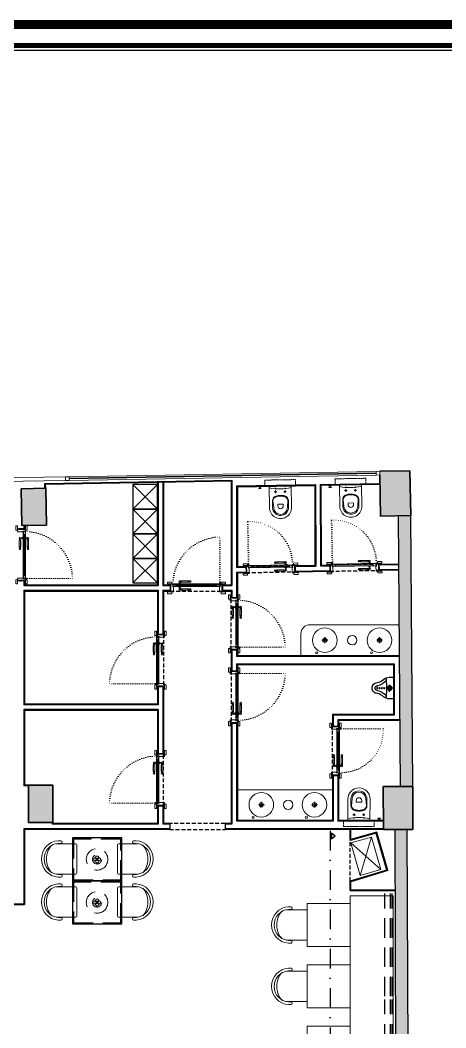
# Model space of a CAD drawing. Header units: millimetres. Extents: x 4 to 839, y -528 to 593.
# Drawn here: x 415.7 to 554.2, y 264.8 to 592.7 of the extents above; entities that cross this region are included whole.
import ezdxf

# ---------------------------------------------------------------- set-up
doc = ezdxf.new("R2010")
doc.units = ezdxf.units.MM
for name, pattern in [('ACAD_ISO07W100', [3, 0, -3]), ('DASHDOT', [25.4, 12.7, -6.35, 0, -6.35]), ('HIDDEN', [9.525, 6.35, -3.175]), ('XREF-3-12.KATLAR_REV2$0$HIDDEN', [0.375, 0.25, -0.125])]:
    doc.linetypes.add(name, pattern=pattern)
for name, color, linetype, lineweight in [('alcıpan', 14, 'Continuous', 25), ('antet', 7, 'Continuous', 20), ('b_vitrifiye', 51, 'Continuous', 20), ('cam', 146, 'Continuous', 20), ('duvar', 3, 'Continuous', 30), ('kapı', 25, 'Continuous', 20), ('kesitçizgi', 7, 'DASHDOT', 30), ('klima', 12, 'Continuous', 20), ('kolon', 5, 'Continuous', 35), ('kompozit', 16, 'Continuous', 20), ('t_görünüş', 45, 'Continuous', 25), ('t_ince', 87, 'Continuous', 18), ('t_tarama', 252, 'Continuous', 13), ('t_tefris', 44, 'Continuous', 25), ('t_tefriş', 31, 'Continuous', 20), ('tarama', 252, 'Continuous', 18), ('tefriş', 34, 'Continuous', 20)]:
    doc.layers.add(name, color=color, linetype=linetype, lineweight=lineweight)
doc.layers.add('t_gorunus', color=36, linetype='Continuous')
doc.linetypes.add('BATTING', pattern='A,0.0001,-0.1,[134,ltypeshp.shx,S=0.1,R=0,X=-0.1,Y=0],-0.2,[134,ltypeshp.shx,S=0.1,R=180,X=0.1,Y=0],-0.1', length=0.4001)

# ---------------------------------------------------------------- blocks, each defined once
blk = doc.blocks.new('*E119')
at = {"layer": 'tarama'}
h = blk.add_hatch(dxfattribs=at)
h.set_pattern_fill('JIS_STN_2.5', color=256, scale=5, angle=90)
h.set_pattern_definition([(135, (1508.865, -4939.552), (-8.838835, -8.838835), []), (135, (1508.865, -4930.727), (-8.838835, -8.838835), [6, -2.5])])
h.paths.add_polyline_path([(47, -5.8), (46.9, 0.2), (0, 0), (0.3, -68.3), (6.3, -68.3), (47.3, -68.2)])
h.paths.add_polyline_path([(52.8, -595.3), (11.8, -595.3), (11.8, -654.3), (52.8, -654.3)])
h.paths.add_polyline_path([(49.8, -1179.2), (0.3, -1179.4), (0.6, -1245.4), (50.1, -1245.2)])
h.paths.add_polyline_path([(766, -1225.4), (765.8, -1165.4), (724.8, -1165.5), (725, -1225.5)])
h.paths.add_polyline_path([(770.8, -595.3), (730.8, -595.3), (730.8, -654.3), (770.8, -654.3)])
h.paths.add_polyline_path([(765.7, -4.7), (725.7, -5.4), (726.8, -65.4), (766.7, -64.7)])
h.paths.add_polyline_path([(1288.7, -1.5), (1248.7, -2.2), (1249.8, -61.2), (1289.8, -60.5)])
h.paths.add_polyline_path([(1257.8, -603.8), (1257.8, -663.8), (1297.8, -663.8), (1297.8, -603.8)])
h.paths.add_polyline_path([(1297.8, -1164.8), (1257.8, -1165), (1258, -1225), (1298, -1224.8)])
h.paths.add_polyline_path([(1788, -1223.9), (1829.5, -1223.7), (1829.3, -1163.7), (1787.8, -1163.9)])
h.paths.add_polyline_path([(1820.3, -469.8), (1780.3, -469.8), (1780.3, -530.8), (1820.3, -530.8)])
h.paths.add_polyline_path([(1769.6, -47.5), (1809.6, -46.8), (1808.5, 13.2), (1768.5, 12.4)])
h.paths.add_polyline_path([(2353.4, -32.3), (2402.4, -31.4), (2401.1, 41.6), (2352.1, 40.7), (2352.2, 34.7)])
h.paths.add_polyline_path([(2405.6, -472), (2357.6, -472.2), (2357.8, -542.2), (2405.8, -542)])
h.paths.add_polyline_path([(2405.8, -1162), (2360.3, -1162.2), (2360.5, -1226.7), (2360.6, -1232.7), (2405.8, -1232.5)])
h = blk.add_hatch(color=256, dxfattribs=at)
h.dxf.hatch_style = 1
h.paths.add_polyline_path([(2396.8, -542), (2376.8, -542.1), (2379.3, -1162.1), (2399.3, -1162)])
h.paths.add_polyline_path([(2402.4, -31.4), (2382.4, -31.8), (2385.6, -472.1), (2405.6, -472)])
at = {"layer": 'alcıpan'}
for p, q in [((1807.2, 21.1), (2111.5, 26.5)), ((1807.3, 13.1), (1807.2, 21.1)), ((1808.4, 20), (2110.3, 25.3)), ((1808.5, 13.2), (1808.4, 19.9)), ((1990.3, 23.1), (1990.3, -144.1)), ((1991.5, 23.2), (1991.5, -145.3)), ((1999.1, 23.3), (1999.1, -145.3)), ((2000.3, 23.3), (2000.3, -144.1)), ((2110.3, 25.3), (2110.3, -144.1)), ((2111.5, 26.5), (2111.5, -145.3)), ((2119.1, 16.8), (2247.4, 19.1)), ((2119.1, 16.8), (2119.1, -115.6)), ((2120.3, 15.6), (2246.2, 17.8)), ((2246.2, 17.9), (2246.6, -112.2)), ((2247.4, 19.1), (2247.8, -113.4)), ((2255, 19.2), (2352.5, 20.9)), ((2255, 19.2), (2255.4, -113.2)), ((2256.2, 18), (2352.5, 19.7)), ((2256.2, 18), (2256.6, -112)), ((2120.3, 15.6), (2120.3, -114.4)), ((1772.9, -47.5), (1772.9, -52.9)), ((1774.1, -47.5), (1774.1, -52.9)), ((1774.1, -52.9), (1764.1, -52.9)), ((2120.3, -114.4), (2134.3, -114.1)), ((2134.3, -114.1), (2134.5, -124.1)), ((2214.3, -112.7), (2246.6, -112.2)), ((2214.3, -112.7), (2214.5, -122.7)), ((2214.3, -113.9), (2247.8, -113.4)), ((2255.4, -113.2), (2270.7, -113)), ((2256.6, -112), (2270.6, -111.8)), ((2270.6, -111.8), (2270.8, -121.8)), ((2350.6, -110.4), (2383, -109.8)), ((2350.6, -110.4), (2350.8, -120.3)), ((2350.6, -111.6), (2383, -111)), ((2119.1, -115.6), (2134.3, -115.3)), ((2119.1, -123.2), (2134.5, -122.9)), ((2119.1, -123.2), (2119.1, -164.8)), ((2120.3, -124.4), (2134.5, -124.1)), ((2120.3, -124.4), (2120.3, -164.8)), ((2214.4, -121.5), (2270.8, -120.6)), ((2214.5, -122.7), (2270.8, -121.8)), ((2350.8, -119.1), (2383, -118.6)), ((2350.8, -120.3), (2383, -119.8)), ((1774.1, -136.9), (1764.1, -136.9)), ((1772.9, -136.9), (1772.9, -145.3)), ((1772.9, -145.3), (1991.5, -145.3)), ((1774.1, -136.9), (1774.1, -144.1)), ((1774.1, -144.1), (1990.3, -144.1)), ((1999.1, -145.3), (2011.2, -145.3)), ((2000.3, -144.1), (2011.2, -144.1)), ((2011.2, -144.1), (2011.2, -154.1)), ((2096.2, -144.1), (2110.3, -144.1)), ((2096.2, -144.1), (2096.2, -154.1)), ((2096.2, -145.3), (2111.5, -145.3)), ((1772.9, -152.9), (1991.5, -152.9)), ((1772.9, -152.9), (1772.9, -339.4)), ((1774.1, -154.1), (1990.3, -154.1)), ((1774.1, -154.1), (1774.1, -338.2)), ((1990.3, -154.1), (1990.3, -224.2)), ((1991.5, -152.9), (1991.5, -224.2)), ((1999.1, -152.9), (2011.2, -152.9)), ((1999.1, -152.9), (1999.1, -224.2)), ((2000.3, -154.1), (2011.2, -154.1)), ((2000.3, -154.1), (2000.3, -224.2)), ((2096.2, -152.9), (2111.5, -152.9)), ((2096.2, -154.1), (2110.3, -154.1)), ((2110.3, -154.1), (2110.3, -164.8)), ((2111.5, -152.9), (2111.5, -164.8)), ((2110.3, -164.8), (2120.3, -164.8)), ((1990.3, -224.2), (2000.3, -224.2)), ((2110.3, -249.8), (2110.3, -283.8)), ((2110.3, -249.8), (2120.3, -249.8)), ((2111.5, -249.8), (2111.5, -283.8)), ((2119.1, -249.8), (2119.1, -260)), ((2119.1, -260), (2384, -260)), ((2120.3, -249.8), (2120.3, -258.8)), ((2120.3, -258.8), (2384, -258.8)), ((2119.1, -272.6), (2375.3, -272.6)), ((2119.1, -272.6), (2119.1, -283.8)), ((2120.3, -273.8), (2120.3, -283.8)), ((2120.3, -273.8), (2374.1, -273.8)), ((2374.1, -273.8), (2374.1, -354.9)), ((2375.3, -272.6), (2375.3, -356.1)), ((2110.3, -283.8), (2120.3, -283.8)), ((1990.3, -309.2), (1990.3, -338.2)), ((1990.3, -309.2), (2000.3, -309.2)), ((1991.5, -309.2), (1991.5, -339.4)), ((1999.1, -309.2), (1999.1, -418.2)), ((2000.3, -309.2), (2000.3, -418.2)), ((1991.5, -339.4), (1772.9, -339.4)), ((1990.3, -338.2), (1774.1, -338.2)), ((1991.5, -347), (1772.9, -347)), ((1772.9, -347), (1772.9, -471)), ((1990.3, -348.2), (1774.1, -348.2)), ((1774.1, -348.2), (1774.1, -469.8)), ((1990.3, -348.2), (1990.3, -418.2)), ((1991.5, -347), (1991.5, -418.2)), ((2274.9, -354.9), (2274.9, -373.9)), ((2374.1, -354.9), (2274.9, -354.9)), ((2375.3, -356.1), (2276.1, -356.1)), ((2276.1, -356.1), (2276.1, -373.9)), ((2110.3, -368.8), (2110.3, -532.2)), ((2110.3, -368.8), (2120.3, -368.8)), ((2111.5, -368.8), (2111.5, -533.4)), ((2119.1, -368.8), (2119.1, -528.4)), ((2120.3, -368.8), (2120.3, -527.2)), ((2274.9, -373.9), (2284.9, -373.9)), ((2283.7, -363.7), (2283.7, -373.9)), ((2384.8, -363.7), (2283.7, -363.7)), ((2284.9, -364.9), (2284.9, -373.9)), ((2384.8, -364.9), (2284.9, -364.9)), ((1990.3, -418.2), (2000.3, -418.2)), ((2274.9, -453.9), (2274.9, -527.2)), ((2274.9, -453.9), (2284.9, -453.9)), ((2276.1, -453.9), (2276.1, -528.4)), ((2283.7, -453.9), (2283.7, -528.4)), ((2284.9, -453.9), (2284.9, -527.2)), ((1780.3, -471), (1772.9, -471)), ((1780.3, -469.8), (1774.1, -469.8)), ((1990.3, -503.2), (1990.3, -532.2)), ((1990.3, -503.2), (2000.3, -503.2)), ((1991.5, -503.2), (1991.5, -533.4)), ((1999.1, -503.2), (1999.1, -533.4)), ((2000.3, -503.2), (2000.3, -532.2)), ((1819.1, -530.8), (1819.1, -533.4)), ((1991.5, -533.4), (1819.1, -533.4)), ((1820.3, -530.8), (1820.3, -532.2)), ((1990.3, -532.2), (1820.3, -532.2)), ((2010.3, -533.4), (1999.1, -533.4)), ((2010.3, -532.2), (2000.3, -532.2)), ((2010.3, -532.2), (2010.3, -542.2)), ((2110.3, -532.2), (2100.3, -532.2)), ((2100.3, -532.2), (2100.3, -542.2)), ((2111.5, -533.4), (2100.3, -533.4)), ((2276.1, -528.4), (2119.1, -528.4)), ((2274.9, -527.2), (2120.3, -527.2)), ((2357.8, -528.4), (2283.7, -528.4)), ((2357.8, -527.2), (2284.9, -527.2)), ((1772.9, -541), (1772.9, -662.6)), ((2010.3, -541), (1772.9, -541)), ((2010.3, -542.2), (1774.1, -542.2)), ((1774.1, -542.2), (1774.1, -663.8)), ((2357.8, -541), (2100.3, -541)), ((2357.8, -542.2), (2100.3, -542.2)), ((2303.8, -559.9), (2303.8, -542.2)), ((2346.4, -547.8), (2303.8, -559.9)), ((2305, -558.3), (2305, -542.2)), ((2347.3, -546.3), (2305, -558.3)), ((2363.6, -608.1), (2346.4, -547.8)), ((2365.1, -608.9), (2347.3, -546.3)), ((2363.6, -608.1), (2303.8, -626.1)), ((2365.1, -608.9), (2305, -627)), ((2303.8, -641.1), (2303.8, -626.1)), ((2305, -639.9), (2305, -627)), ((2303.8, -641.1), (2377.2, -641.1)), ((2305, -639.9), (2377.2, -639.9)), ((1297.8, -662.6), (1772.9, -662.6)), ((1297.8, -663.8), (1774.1, -663.8))]:
    blk.add_line(p, q, dxfattribs=at)
at = {"layer": 'alcıpan', "color": 7, "linetype": 'HIDDEN'}
for p, q in [((2214.3, -112.7), (2134.3, -114.1)), ((2350.6, -110.4), (2270.6, -111.8)), ((2134.5, -124.1), (2214.5, -122.7)), ((2270.8, -121.8), (2350.8, -120.3)), ((2096.2, -144.1), (2011.2, -144.1)), ((2011.2, -154.1), (2096.2, -154.1)), ((2110.3, -249.8), (2110.3, -164.8)), ((2120.3, -164.8), (2120.3, -249.8)), ((1990.3, -224.2), (1990.3, -309.2)), ((2000.3, -224.2), (2000.3, -309.2)), ((2110.3, -283.8), (2110.3, -368.8)), ((2120.3, -368.8), (2120.3, -283.8)), ((2274.9, -453.9), (2274.9, -373.9)), ((2284.9, -373.9), (2284.9, -453.9)), ((1990.3, -418.2), (1990.3, -503.2)), ((2000.3, -503.2), (2000.3, -418.2)), ((2100.3, -532.2), (2010.3, -532.2)), ((2010.3, -542.2), (2100.3, -542.2))]:
    blk.add_line(p, q, dxfattribs=at)
at = {"layer": 'alcıpan', "color": 251, "linetype": 'HIDDEN'}
blk.add_line((2303.8, -626.1), (2303.8, -559.9), dxfattribs=at)
at = {"layer": 'cam'}
for p, q in [((1846.7, 31.8), (2346.1, 40.6)), ((1846.8, 29.3), (2346.2, 38.1)), ((1846.8, 28.3), (2346.2, 37.1)), ((1846.8, 25.8), (2346.2, 34.6)), ((2346.1, 40.6), (2352.1, 40.7)), ((2346.2, 34.6), (2346.1, 40.6)), ((2352.2, 34.7), (2346.2, 34.6)), ((2352.1, 40.7), (2352.2, 34.7)), ((1840.7, 31.7), (1846.7, 31.8)), ((1840.8, 25.7), (1840.7, 31.7)), ((1846.8, 25.8), (1840.8, 25.7)), ((1846.7, 31.8), (1846.8, 25.8))]:
    blk.add_line(p, q, dxfattribs=at)
at = {"layer": 'duvar'}
for p, q in [((2385.6, -472.1), (2382.4, -31.8)), ((2405.6, -471.9), (2402.4, -31.6)), ((2379.3, -1162.1), (2376.8, -542.1)), ((2399.3, -1162), (2396.8, -542))]:
    blk.add_line(p, q, dxfattribs=at)
at = {"layer": 'kolon'}
for p, q in [((2352.1, 40.7), (2401.1, 41.6)), ((2353.4, -32.3), (2352.2, 34.7)), ((2402.4, -31.4), (2401.1, 41.6)), ((1808.5, 13.2), (1768.5, 12.4)), ((1769.6, -47.5), (1768.5, 12.4)), ((1809.6, -46.8), (1808.5, 13.2)), ((2353.4, -32.3), (2402.4, -31.4)), ((1809.6, -46.8), (1769.6, -47.5)), ((1780.3, -469.8), (1820.3, -469.8)), ((1780.3, -530.8), (1780.3, -469.8)), ((1820.3, -530.8), (1820.3, -469.8)), ((2357.6, -472.2), (2405.6, -472)), ((2357.8, -542.2), (2357.6, -472.2)), ((2405.8, -542), (2405.6, -472)), ((1780.3, -530.8), (1820.3, -530.8)), ((2357.8, -542.2), (2405.8, -542))]:
    blk.add_line(p, q, dxfattribs=at)
at = {"layer": 'kompozit'}
for p, q in [((1840.7, 31.7), (1737.2, 29.9)), ((1840.8, 25.7), (1737.3, 23.9))]:
    blk.add_line(p, q, dxfattribs=at)
blk = doc.blocks.new('kapı 85')
for p, q in [((13.5, -3.3), (13.5, -79.7)), ((13.5, -3.3), (17.5, -3.3)), ((14.1, -3.3), (14.1, -79.7)), ((14.1, -8.3), (16.9, -8.3)), ((14.3, -2.6), (14.3, -3)), ((14.3, -2.6), (18.5, -2.6)), ((14.3, -3), (18.3, -3)), ((14.3, -3.3), (18.3, -3.3)), ((14.3, -3.7), (14.3, -3.3)), ((14.3, -3.7), (18.5, -3.7)), ((16.9, -3.3), (16.9, -79.7)), ((17.5, -3.3), (17.5, -79.7)), ((7.3, -65.6), (7.3, -54.5)), ((7.5, -54.5), (7.3, -54.5)), ((7.5, -54.5), (7.5, -53.9)), ((7.6, -53.9), (7.5, -53.9)), ((7.5, -65.6), (7.5, -54.5)), ((9.5, -54.5), (7.5, -54.5)), ((9.5, -54.8), (7.5, -54.8)), ((9.5, -65.4), (7.5, -65.4)), ((7.6, -53.9), (7.6, -53.3)), ((9.4, -53.3), (7.6, -53.3)), ((9.4, -53.9), (7.6, -53.9)), ((7.9, -53.3), (7.9, -52.5)), ((9.1, -53.3), (9.1, -52.5)), ((9.4, -53.9), (9.4, -53.3)), ((9.4, -53.9), (9.5, -53.9)), ((9.5, -54.5), (9.5, -53.9)), ((9.5, -65.6), (9.5, -54.5)), ((9.5, -54.5), (9.7, -54.5)), ((9.7, -65.6), (9.7, -54.5)), ((9.7, -65.6), (9.7, -54.5)), ((20.3, -65.6), (20.3, -54.5)), ((20.3, -65.6), (20.3, -54.5)), ((20.5, -54.5), (20.3, -54.5)), ((20.5, -54.5), (20.5, -53.9)), ((20.6, -53.9), (20.5, -53.9)), ((20.5, -65.6), (20.5, -54.5)), ((20.5, -54.5), (22.5, -54.5)), ((20.5, -54.8), (22.5, -54.8)), ((20.5, -65.4), (22.5, -65.4)), ((20.6, -53.9), (20.6, -53.3)), ((20.6, -53.3), (22.4, -53.3)), ((20.6, -53.9), (22.4, -53.9)), ((20.9, -53.3), (20.9, -52.5)), ((22.1, -53.3), (22.1, -52.5)), ((22.4, -53.9), (22.4, -53.3)), ((22.4, -53.9), (22.5, -53.9)), ((22.5, -54.5), (22.5, -53.9)), ((22.5, -65.6), (22.5, -54.5)), ((22.5, -54.5), (22.7, -54.5)), ((22.7, -65.6), (22.7, -54.5)), ((7.5, -65.6), (7.3, -65.6)), ((9.5, -65.6), (7.5, -65.6)), ((7.5, -65.6), (7.5, -66.2)), ((7.6, -66.2), (7.5, -66.2)), ((9.4, -66.2), (7.6, -66.2)), ((7.6, -66.2), (7.6, -66.8)), ((9.4, -66.8), (7.6, -66.8)), ((7.9, -66.8), (7.9, -67.6)), ((9.1, -66.8), (9.1, -67.6)), ((9.4, -66.2), (9.5, -66.2)), ((9.4, -66.2), (9.4, -66.8)), ((9.5, -65.6), (9.7, -65.6)), ((9.5, -65.6), (9.5, -66.2)), ((9.6, -68.1), (13, -68.1)), ((9.6, -69.3), (13, -69.3)), ((13, -70.9), (13, -66.5)), ((13, -66.5), (13.5, -66.5)), ((13.5, -79.7), (17.5, -79.7)), ((14.1, -74.7), (16.9, -74.7)), ((18, -66.5), (17.5, -66.5)), ((18, -70.9), (18, -66.5)), ((20.4, -68.1), (18, -68.1)), ((20.4, -69.3), (18, -69.3)), ((20.5, -65.6), (20.3, -65.6)), ((20.5, -65.6), (22.5, -65.6)), ((20.5, -65.6), (20.5, -66.2)), ((20.6, -66.2), (20.5, -66.2)), ((20.6, -66.2), (22.4, -66.2)), ((20.6, -66.2), (20.6, -66.8)), ((20.6, -66.8), (22.4, -66.8)), ((20.9, -66.8), (20.9, -67.6)), ((22.1, -66.8), (22.1, -67.6)), ((22.4, -66.2), (22.5, -66.2)), ((22.4, -66.2), (22.4, -66.8)), ((22.5, -65.6), (22.7, -65.6)), ((22.5, -65.6), (22.5, -66.2))]:
    blk.add_line(p, q)
at = {"linetype": 'BATTING', "ltscale": 0.13}
blk.add_line((15.5, -74.7), (15.5, -8.3), dxfattribs=at)
at = {"linetype": 'ACAD_ISO07W100'}
blk.add_line((17.5, -3.3), (93.9, -3.2), dxfattribs=at)
for points in [[(2.5, -1.3), (2.5, -1.3), (1.7, -1.3), (1.7, 5.7), (4.5, 5.7), (4.5, -1.3), (2.5, -1.3)], [(17.5, 5.7), (17.5, -1.3), (20.3, -1.3), (20.3, 5.7)], [(2.5, -81.7), (2.5, -81.7), (1.7, -81.7), (1.7, -88.7), (4.5, -88.7), (4.5, -81.7), (2.5, -81.7)], [(13, -70.9), (13.5, -70.9), (13.5, -66.5), (13, -66.5)], [(18, -70.9), (17.5, -70.9), (17.5, -66.5), (18, -66.5)], [(17.5, -88.7), (17.5, -81.7), (20.3, -81.7), (20.3, -88.7)]]:
    blk.add_lwpolyline(points, close=True)
for points in [[(4.5, 0), (4.5, -4), (13, -4), (13, -3), (17.5, -3), (17.5, 0), (4.5, 0)], [(4.5, -83), (4.5, -79), (13, -79), (13, -80), (17.5, -80), (17.5, -83), (4.5, -83)]]:
    blk.add_lwpolyline(points)
blk.add_circle((19.1, -3.1), 0.8)
blk.add_arc((16.3, -2.1), 77.6, 270.854, 359.146, dxfattribs=at)
at = {"extrusion": (0, 0, -1)}
for centre in [(8.5, -51.5), (8.5, -68.7)]:
    blk.add_ellipse(centre, major_axis=(-1.23, 0), ratio=0.999304, start_param=4.712389, end_param=10.995574, dxfattribs=at)
for centre in [(21.5, -51.5), (21.5, -68.7)]:
    blk.add_ellipse(centre, major_axis=(1.23, 0), ratio=0.999304, start_param=4.712389, end_param=10.995574)
for points in [[(5, 1.4, -0.4), (5.5, 0.7, -0.4), (5.4, 0.7, -0.4), (5.5, -0.2, -0.4), (10.2, 1.8, -0.4), (13.8, 0, -0.4), (16, 0.6, -0.4), (16.6, 0.7, -0.4)], [(4.6, -83.7, -0.4), (4.8, -83.5, -0.4), (4.8, -83.1, -0.4), (6.2, -84.2, -0.4), (10.2, -82.2, -0.4), (13.8, -84, -0.4), (16, -83.4, -0.4), (16.6, -83.3, -0.4)]]:
    blk.add_open_spline(points, degree=3, knots=[0, 0, 0, 0, 1.74569, 4.067057, 5.855246, 11.085803, 12.762374, 12.762374, 12.762374, 12.762374])
blk = doc.blocks.new('XREF-3-12.KATLAR_REV2$0$klozet-01')
at = {"linetype": 'XREF-3-12.KATLAR_REV2$0$HIDDEN', "ltscale": 5}
for p, q in [((-25, 10), (-25, 0)), ((25, 10), (-25, 10)), ((-25, 10), (25, 10)), ((25, 0), (25, 10))]:
    blk.add_line(p, q, dxfattribs=at)
for p, q in [((-9.7, -9.3), (-5.7, -9.3)), ((-7.7, -2.9), (-7.7, -5.2)), ((-7.7, -7.3), (-7.7, -11.3)), ((5.8, -9.3), (9.8, -9.3)), ((7.8, -2.9), (7.8, -5.2)), ((7.8, -7.3), (7.8, -11.3)), ((-13, -24), (-13, -35)), ((-12.2, -23.9), (-11.2, -35)), ((4.5, -29.7), (-4.5, -29.7)), ((-4.5, -32.4), (-4.5, -29.7)), ((4.5, -32.4), (4.5, -29.7)), ((12.2, -23.9), (11.2, -35)), ((13, -23.9), (13, -35))]:
    blk.add_line(p, q)
at = {"lineweight": 0}
blk.add_lwpolyline([(18, -35), (18, 0), (-18, 0), (-18, -35, 1)], format="xyb", close=True, dxfattribs=at)
for points in [[(-31, -1), (-35, -1), (-35, 0), (-31, 0)], [(-35, -3.8), (-35, -3.3), (-31, -3.3), (-31, -3.8)], [(-32.5, -3.3), (-33.5, -3.3), (-33.5, -1), (-32.5, -1)]]:
    blk.add_lwpolyline(points, close=True)
for centre in [(-7.7, -9.3), (7.8, -9.3)]:
    blk.add_circle(centre, 1)
for centre, radius, start, end in [((0, 79.3), 84, 257.6459, 282.3931), ((-17.2, -3.2), 0.8, 150.0195, 180.0195), ((-5, -24), 8, 107.1241, 180.0195), ((0, -40.2), 25, 90.0195, 107.1241), ((0, -40.2), 25, 72.9149, 90.0195), ((5, -24), 8, 0.0195, 72.9149), ((17.2, -3.2), 0.8, 0.0195, 30.0195), ((-5.4, -24.1), 6.8, 103.8262, 178.8605), ((0, -40.2), 23.8, 90.0195, 107.1241), ((0, -32.4), 4.5, 180.0195, 270.0195), ((0, -40.2), 23.8, 72.9149, 90.0195), ((0, -32.4), 4.5, 270.0195, 0.0195), ((5.4, -24.1), 6.8, 1.1785, 76.2128), ((0, -35), 13, 180.0195, 270.0195), ((0, -35), 11.2, 180.0195, 270.0195), ((0, -35), 11.2, 270.0195, 0.0195), ((0, -35), 13, 270.0195, 0.0195)]:
    blk.add_arc(centre, radius, start, end)
blk = doc.blocks.new('pis')
at = {"layer": 't_gorunus'}
for p, q in [((-5604.8, -3503.1), (-5592.4, -3503.1)), ((-5598.7, -3509), (-5598.7, -3497.7))]:
    blk.add_line(p, q, dxfattribs=at)
blk.add_lwpolyline([(-5604.8, -3519.3, 0.414214), (-5603.6, -3520.6), (-5598.2, -3520.6, 0.176543), (-5588.7, -3517.1, -0.10376), (-5578.8, -3511.8, 0.414214), (-5570.1, -3503.1, 0.414214), (-5578.8, -3494.3, -0.10376), (-5588.7, -3489, 0.176543), (-5598.2, -3485.6), (-5603.6, -3485.6, 0.414214), (-5604.8, -3486.8)], format="xyb", close=True, dxfattribs=at)
for centre, radius in [((-5598.7, -3503.1), 3.68), ((-5598.7, -3503.1), 2.46), ((-5589.8, -3503.1), 0.921), ((-5586.1, -3503.1), 0.921), ((-5582.4, -3503.1), 0.921), ((-5578.7, -3503.1), 0.921)]:
    blk.add_circle(centre, radius, dxfattribs=at)
for centre, radius, start, end in [((-5482.9, -3499.5), 110.6, 175.4487, 178.1115), ((-5548.9, -3494.2, 0), 44.4, 172.2146, 175.4487), ((-5591.4, -3489.1, 0), 1.68, 70.4105, 147.987), ((-5373.7, -3503.1), 219.8, 178.1115, 180), ((-5373.7, -3503.1, 0), 219.8, 180, 181.8885), ((-5570.9, -3468), 32.3, 227.8807, 255.8006), ((-5570.9, -3538.2), 32.3, 104.1994, 132.1193), ((-5578.8, -3503.1), 3.83, 0, 90), ((-5578.8, -3503.1), 3.83, 270, 0), ((-5482.9, -3506.7, 0), 110.6, 181.8885, 184.5513), ((-5548.9, -3511.9, 0), 44.4, 184.5513, 187.7854), ((-5591.4, -3517.1, 0), 1.68, 212.013, 289.5895)]:
    blk.add_arc(centre, radius, start, end, dxfattribs=at)
blk = doc.blocks.new('kapı-80')
at = {"linetype": 'ACAD_ISO07W100'}
blk.add_line((-3.3, 13), (-3.2, 84.4), dxfattribs=at)
for p, q in [((-61.8, 17.6), (-62.6, 17.6)), ((-61.8, 16.4), (-62.6, 16.4)), ((-61.2, 17.9), (-61.8, 17.9)), ((-61.8, 16.1), (-61.8, 17.9)), ((-61.2, 17.9), (-61.2, 18)), ((-60.6, 18), (-61.2, 18)), ((-61.2, 16.1), (-61.2, 17.9)), ((-60.6, 18.2), (-49.5, 18.2)), ((-60.6, 18), (-60.6, 18.2)), ((-60.6, 18), (-49.5, 18)), ((-60.6, 16), (-60.6, 18)), ((-60.4, 16), (-60.4, 18)), ((-49.8, 16), (-49.8, 18)), ((-49.5, 18), (-49.5, 18.2)), ((-49.5, 16), (-49.5, 18)), ((-49.5, 18), (-48.9, 18)), ((-48.9, 17.9), (-48.9, 18)), ((-48.9, 16.1), (-48.9, 17.9)), ((-48.9, 17.9), (-48.3, 17.9)), ((-48.3, 16.1), (-48.3, 17.9)), ((-48.3, 17.6), (-47.5, 17.6)), ((-48.3, 16.4), (-47.5, 16.4)), ((-3.3, 13), (-74.7, 13)), ((-74.7, 9), (-74.7, 13)), ((-3.3, 12.4), (-74.7, 12.4)), ((-3.3, 9.6), (-74.7, 9.6)), ((-3.3, 9), (-74.7, 9)), ((-69.7, 9.6), (-69.7, 12.4)), ((-65.9, 13.5), (-61.5, 13.5)), ((-65.9, 8.5), (-61.5, 8.5)), ((-64.3, 15.9), (-64.3, 13.5)), ((-64.3, 5.1), (-64.3, 8.5)), ((-63.1, 15.9), (-63.1, 13.5)), ((-63.1, 5.1), (-63.1, 8.5)), ((-61.8, 4.6), (-62.6, 4.6)), ((-61.8, 3.4), (-62.6, 3.4)), ((-61.2, 16.1), (-61.8, 16.1)), ((-61.2, 4.9), (-61.8, 4.9)), ((-61.8, 4.9), (-61.8, 3.1)), ((-61.2, 3.1), (-61.8, 3.1)), ((-61.5, 13.5), (-61.5, 13)), ((-61.5, 8.5), (-61.5, 9)), ((-61.2, 16.1), (-61.2, 16)), ((-60.6, 16), (-61.2, 16)), ((-61.2, 4.9), (-61.2, 5)), ((-60.6, 5), (-61.2, 5)), ((-61.2, 4.9), (-61.2, 3.1)), ((-61.2, 3.1), (-61.2, 3)), ((-60.6, 3), (-61.2, 3)), ((-60.6, 16), (-49.5, 16)), ((-60.6, 16), (-60.6, 15.8)), ((-60.6, 15.8), (-49.5, 15.8)), ((-60.6, 15.8), (-49.5, 15.8)), ((-60.6, 5.2), (-49.5, 5.2)), ((-60.6, 5.2), (-49.5, 5.2)), ((-60.6, 5), (-60.6, 5.2)), ((-60.6, 5), (-49.5, 5)), ((-60.6, 5), (-60.6, 3)), ((-60.6, 3), (-49.5, 3)), ((-60.6, 3), (-60.6, 2.8)), ((-60.6, 2.8), (-49.5, 2.8)), ((-60.4, 5), (-60.4, 3)), ((-49.8, 5), (-49.8, 3)), ((-49.5, 16), (-49.5, 15.8)), ((-49.5, 16), (-48.9, 16)), ((-49.5, 5), (-49.5, 5.2)), ((-49.5, 5), (-49.5, 3)), ((-49.5, 5), (-48.9, 5)), ((-49.5, 3), (-48.9, 3)), ((-49.5, 3), (-49.5, 2.8)), ((-48.9, 16.1), (-48.3, 16.1)), ((-48.9, 16.1), (-48.9, 16)), ((-48.9, 4.9), (-48.9, 5)), ((-48.9, 4.9), (-48.9, 3.1)), ((-48.9, 4.9), (-48.3, 4.9)), ((-48.9, 3.1), (-48.3, 3.1)), ((-48.9, 3.1), (-48.9, 3)), ((-48.3, 4.9), (-48.3, 3.1)), ((-48.3, 4.6), (-47.5, 4.6)), ((-48.3, 3.4), (-47.5, 3.4)), ((-8.3, 9.6), (-8.3, 12.4)), ((-3.7, 9.8), (-3.7, 14)), ((-3.7, 9.8), (-3.3, 9.8)), ((-3.3, 9.8), (-3.3, 13.8)), ((-3.3, 9), (-3.3, 13)), ((-3, 9.8), (-3, 13.8)), ((-2.6, 9.8), (-3, 9.8)), ((-2.6, 9.8), (-2.6, 14))]:
    blk.add_line(p, q)
at = {"linetype": 'BATTING', "ltscale": 0.13}
blk.add_line((-69.7, 11), (-8.3, 11), dxfattribs=at)
for points in [[(-83.7, 13), (-76.7, 13), (-76.7, 15.8), (-83.7, 15.8)], [(-76.7, -2), (-76.7, -2), (-76.7, -2.8), (-83.7, -2.8), (-83.7, 0), (-76.7, 0), (-76.7, -2)], [(-65.9, 13.5), (-65.9, 13), (-61.5, 13), (-61.5, 13.5)], [(-65.9, 8.5), (-65.9, 9), (-61.5, 9), (-61.5, 8.5)], [(5.7, 13), (-1.3, 13), (-1.3, 15.8), (5.7, 15.8)], [(-1.3, -2), (-1.3, -2), (-1.3, -2.8), (5.7, -2.8), (5.7, 0), (-1.3, 0), (-1.3, -2)]]:
    blk.add_lwpolyline(points, close=True)
for points in [[(-78, 0), (-74, 0), (-74, 8.5), (-75, 8.5), (-75, 13), (-78, 13), (-78, 0)], [(0, 0), (-4, 0), (-4, 8.5), (-3, 8.5), (-3, 13), (0, 13), (0, 0)]]:
    blk.add_lwpolyline(points)
blk.add_circle((-3.1, 14.6), 0.8)
at = {"linetype": 'ACAD_ISO07W100'}
blk.add_arc((-5.6, 15.3), 69.1, 88.0874, 181.9126, dxfattribs=at)
at = {"extrusion": (0, 0, -1)}
for centre, start_param, end_param in [((-63.7, 17), 1.570796326668374, 7.85398163384796), ((-46.5, 17), 1.570796326903498, 7.853981634083084)]:
    blk.add_ellipse(centre, major_axis=(0, 1.23), ratio=0.999304, start_param=start_param, end_param=end_param, dxfattribs=at)
for centre, start_param, end_param in [((-63.7, 4), 4.712389, 10.995574), ((-46.5, 4), -1.570796, 4.712389)]:
    blk.add_ellipse(centre, major_axis=(0, 1.23), ratio=0.999304, start_param=start_param, end_param=end_param)
for points in [[(-78.7, 0.1, -0.4), (-78.5, 0.3, -0.4), (-78.1, 0.3, -0.4), (-79.2, 1.7, -0.4), (-77.2, 5.7, -0.4), (-79, 9.3, -0.4), (-78.4, 11.5, -0.4), (-78.3, 12.1, -0.4)], [(1.4, 0.5, -0.4), (0.7, 1, -0.4), (0.7, 0.9, -0.4), (-0.2, 1, -0.4), (1.8, 5.7, -0.4), (0, 9.3, -0.4), (0.6, 11.5, -0.4), (0.7, 12.1, -0.4)]]:
    blk.add_open_spline(points, degree=3, knots=[0, 0, 0, 0, 1.74569, 4.067057, 5.855246, 11.085803, 12.762374, 12.762374, 12.762374, 12.762374])
blk = doc.blocks.new('KOL25')
at = {"linetype": 'Continuous'}
for p, q in [((-0.367, -0.38), (-0.367, -0.33)), ((-0.317, -0.38), (-0.317, -0.33)), ((-0.312, -0.66), (-0.312, -0.293)), ((0.258, -0.66), (0.258, -0.293)), ((0.263, -0.38), (0.263, -0.33)), ((0.313, -0.38), (0.313, -0.33)), ((0.238, -0.68), (-0.292, -0.68))]:
    blk.add_line(p, q, dxfattribs=at)
for centre, radius, start, end in [((-0.032, -0.352), 0.336, 89.1258, 176.2198), ((-0.032, -0.352), 0.286, 89.0272, 175.5276), ((-0.034, -0.495), 0.383, 88.9912, 131.3521), ((-0.022, -0.352), 0.336, 3.7802, 90.8742), ((-0.022, -0.352), 0.286, 4.4724, 90.9728), ((-0.02, -0.495), 0.383, 48.6479, 91.0088), ((-0.342, -0.377), 0.0252, 187.9443, 352.0557), ((0.288, -0.377), 0.0252, 187.9443, 352.0557), ((-0.292, -0.66), 0.02, 180, 270), ((0.238, -0.66), 0.02, 270, 0)]:
    blk.add_arc(centre, radius, start, end, dxfattribs=at)
blk = doc.blocks.new('sedirönümasa')
at = {"layer": 't_tarama', "linetype": 'HIDDEN', "ltscale": 5}
for points in [[(39.5, -34.5), (39.5, 34.5), (-39.5, 34.5), (-39.5, -34.5)], [(38, -33), (38, 33), (-38, 33), (-38, -33)]]:
    blk.add_lwpolyline(points, close=True, dxfattribs=at)
for centre, radius in [((0, 0), 17.5), ((0, 0), 7.5), ((-2.9, 0), 2.62), ((0, 2.9), 2.62), ((2.9, 0), 2.62), ((0, -2.9), 2.62)]:
    blk.add_circle(centre, radius, dxfattribs=at)
at = {"layer": 't_tefris'}
blk.add_lwpolyline([(40, -35), (40, 35), (-40, 35), (-40, -35)], close=True, dxfattribs=at)
blk = doc.blocks.new('*E120')
at = {"layer": 't_görünüş', "color": 2}
for p, q in [((1990.3, 19.1, 1080.5), (1950.3, -20.9, 1080.5)), ((1990.3, -20.9, 1080.5), (1950.3, 19.1, 1080.5)), ((1990.3, -20.9, 1080.5), (1950.3, -60.9, 1080.5)), ((1990.3, -60.9, 1080.5), (1950.3, -20.9, 1080.5)), ((1990.3, -60.9, 1080.5), (1950.3, -100.9, 1080.5)), ((1990.3, -100.9, 1080.5), (1950.3, -60.9, 1080.5)), ((1990.3, -100.9, 1080.5), (1950.3, -140.9, 1080.5)), ((1990.3, -140.9, 1080.5), (1950.3, -100.9, 1080.5))]:
    blk.add_line(p, q, dxfattribs=at)
for points in [[(1990.3, -20.9), (1990.3, 19.1), (1950.3, 19.1), (1950.3, -20.9)], [(1990.3, -60.9), (1990.3, -20.9), (1950.3, -20.9), (1950.3, -60.9)], [(1990.3, -100.9), (1990.3, -60.9), (1950.3, -60.9), (1950.3, -100.9)], [(1990.3, -140.9), (1990.3, -100.9), (1950.3, -100.9), (1950.3, -140.9)]]:
    blk.add_lwpolyline(points, close=True, dxfattribs=at)
at = {"layer": 't_ince'}
for p, q in [((2238.7, -208.8), (2383.7, -208.8)), ((2223.7, -258.8), (2223.7, -223.8)), ((2262.6, -229.2), (2262.6, -238.9)), ((2351.6, -229.2), (2351.6, -238.9)), ((2267.6, -234.1), (2258, -234.1)), ((2356.6, -234.1), (2347, -234.1)), ((2274.9, -477.2), (2120.3, -477.2)), ((2164.2, -501.7), (2154.6, -501.7)), ((2159.3, -496.7), (2159.3, -506.4)), ((2250.7, -501.7), (2241.1, -501.7)), ((2245.7, -496.7), (2245.7, -506.4))]:
    blk.add_line(p, q, dxfattribs=at)
for centre, radius in [((2262.6, -234.1), 20), ((2307.2, -234.1), 7.5), ((2351.6, -234.1), 20), ((2262.6, -234.1), 3.38), ((2262.6, -234.1), 1.69), ((2351.6, -234.1), 3.38), ((2351.6, -234.1), 1.69), ((2249.4, -254.6), 1.69), ((2338.4, -254.6), 1.69), ((2159.3, -501.7), 20), ((2245.7, -501.7), 20), ((2159.3, -501.7), 3.38), ((2159.3, -501.7), 1.69), ((2203.1, -501.7), 7.5), ((2245.7, -501.7), 3.38), ((2245.7, -501.7), 1.69), ((2146.1, -522.1), 1.69), ((2232.5, -522.1), 1.69)]:
    blk.add_circle(centre, radius, dxfattribs=at)
blk.add_arc((2238.7, -223.8), 15, 90, 180, dxfattribs=at)
at = {"layer": 'tefriş'}
for points in [[(2373.8, -1150.1), (2303.8, -1150.1), (2303.8, -650.1), (2373.8, -650.1)], [(2233.8, -732.1), (2233.8, -662.1), (2303.8, -662.1), (2303.8, -732.1)], [(2233.8, -832.1), (2233.8, -762.1), (2303.8, -762.1), (2303.8, -832.1)], [(2233.8, -932.1), (2233.8, -862.1), (2303.8, -862.1), (2303.8, -932.1)]]:
    blk.add_lwpolyline(points, close=True, dxfattribs=at)
at = {"layer": 'b_vitrifiye'}
for p, rotation in [((2190, 16.8), 0.9865250120593818), ((2304.3, 18.9), 0.9865250120593818), ((2318.1, -527.2), 179.9805117165875)]:
    blk.add_blockref('XREF-3-12.KATLAR_REV2$0$klozet-01', p, dxfattribs=dict(at, rotation=rotation))
at = {"layer": 'kapı', "xscale": -1}
for name, p, rotation in [('kapı 85', (1758.1, -136.9), 180), ('kapı-80', (2135.5, -125.6), 1.006013295531991), ('kapı-80', (2271.9, -123.2), 1.006013295531991), ('kapı 85', (2095.2, -160.1), 270), ('kapı 85', (2104.3, -248.8), 180), ('kapı-80', (2273.3, -374.9), 270)]:
    blk.add_blockref(name, p, dxfattribs=dict(at, rotation=rotation))
at = {"layer": 'kapı', "rotation": 180}
for p in [(2006.3, -308.2), (2006.3, -502.2)]:
    blk.add_blockref('kapı 85', p, dxfattribs=at)
at = {"layer": 'kapı'}
blk.add_blockref('kapı 85', (2104.3, -284.8), dxfattribs=at)
at = {"layer": 't_tefriş', "xscale": -1}
blk.add_blockref('pis', (-3230.7, 3191.2), dxfattribs=at)
at = {"layer": 'tefriş', "extrusion": (-0.002051, -0.000230746, 0.999998), "rotation": 359.9999999999999}
for p in [(1892.1, -590.6, -3.7), (1892.1, -660.6, -3.7)]:
    blk.add_blockref('sedirönümasa', p, dxfattribs=at)
at = {"layer": 'tefriş', "extrusion": (-0.002051, -0.000230746, 0.999998)}
for p, xscale, yscale, zscale, rotation in [((1800.2, -587.5, -3.7), 86.99999999999832, 86.99999999999832, 86.99999999999832, 90), ((1984.5, -587.5, -3.7), -86.99999999999812, 86.99999999999994, 86.99999999999979, 270), ((1800.2, -657.5, -3.7), 86.99999999999832, 86.99999999999832, 86.99999999999832, 90), ((1984.5, -657.5, -3.7), -86.99999999999811, 86.9999999999999, 86.99999999999976, 270)]:
    blk.add_blockref('KOL25', p, dxfattribs=dict(at, xscale=xscale, yscale=yscale, zscale=zscale, rotation=rotation))
at = {"layer": 'tefriş', "xscale": -87, "yscale": 87, "zscale": 87, "rotation": 90}
for p in [(2174.7, -699.5), (2174.7, -799.5)]:
    blk.add_blockref('KOL25', p, dxfattribs=at)

msp = doc.modelspace()

# ---------------------------------------------------------------- linework, layer by layer
at = {"layer": 'alcıpan', "color": 251, "linetype": 'HIDDEN'}
for p, q in [((534.4, 275.13), (534.41, 308.53)), ((536.19, 275.13), (536.2, 308.53)), ((536.78, 275.13), (536.79, 308.53)), ((534.4, 240.69), (534.41, 274.09)), ((536.19, 240.69), (536.2, 274.09)), ((536.78, 240.69), (536.79, 274.09))]:
    msp.add_line(p, q, dxfattribs=at)
at = {"layer": 'antet', "color": 1}
for points, const_width in [([(837.33, 591.26), (4.95, 591.26), (4.95, 3.01), (837.33, 3.01)], 2.83), ([(830.45, 584.38), (11.82, 584.38), (11.82, 9.88), (830.45, 9.88)], 1.62)]:
    msp.add_lwpolyline(points, close=True, dxfattribs=dict(at, const_width=const_width))
at = {"layer": 'Defpoints', "color": 0, "linetype": 'Continuous'}
msp.add_lwpolyline([(14.18, 12.24), (726.57, 12.24), (726.57, 582.83), (14.18, 582.83)], close=True, dxfattribs=at)
at = {"layer": 'kesitçizgi', "ltscale": 0.5}
msp.add_line((516.62, 328.94), (516.62, 186.14), dxfattribs=at)
at = {"layer": 'kesitçizgi'}
for p, q in [((518.21, 327.19), (517.01, 328.2)), ((517.01, 328.2), (517.01, 326.18)), ((518.21, 327.19), (517.01, 326.18))]:
    msp.add_line(p, q, dxfattribs=at)
at = {"layer": 'klima'}
for p, q in [((523.32, 325), (533.07, 316.34)), ((530.08, 326.93), (526.36, 314.43))]:
    msp.add_line(p, q, dxfattribs=at)
msp.add_lwpolyline([(530.05, 326.92), (533.07, 316.34), (526.34, 314.42), (523.32, 325)], close=True, dxfattribs=at)

# ---------------------------------------------------------------- block references
at = {"xscale": 0.1999999999373226, "yscale": 0.1999999999373226, "zscale": 0.1999999999373226}
msp.add_blockref('*E119', (62.34, 437.76), dxfattribs=at)
at = {"layer": 'tefriş', "xscale": 0.1999999999373226, "yscale": 0.1999999999373226, "zscale": 0.1999999999373226}
msp.add_blockref('*E120', (62.34, 437.76), dxfattribs=at)

doc.saveas('drawing.dxf')
